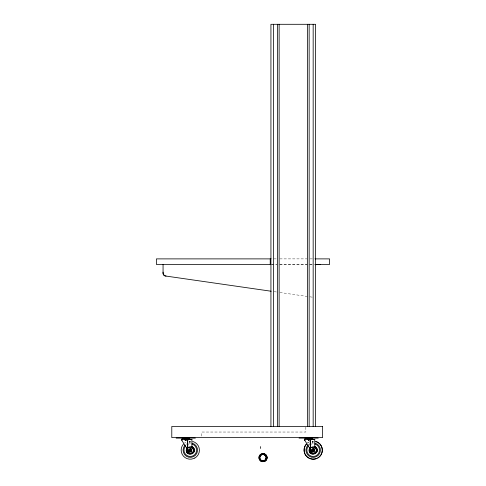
<?xml version="1.0" encoding="UTF-8"?>
<svg xmlns="http://www.w3.org/2000/svg" width="486" height="486" viewBox="0 0 486 486"><rect width="100%" height="100%" fill="white"/><g stroke="black" fill="none" stroke-linecap="round" stroke-linejoin="round"><path stroke-width="0.36" stroke-dasharray="2.43 1.82" d="M186.399 440.091L185.105 440.049L186.053 439.854M308.932 439.854C306.532 440.085 310.311 440.079 308.798 439.891M308.689 442.303L309.989 441.707M186.162 439.873L185.13 440.012M309.278 440.091L307.984 439.848L308.531 440.091M308.482 440.061C312 440.024 305.481 440.213 308.659 439.988L309.041 440M185.439 439.988C184.443 439.733 187.711 440.176 185.306 440.024M308.009 440.012L309.041 440.024M186.357 439.964L185.603 439.866M308.075 439.83L309.236 439.933M186.612 440.067L186.114 439.982M185.306 440L184.637 440.091L186.557 440.128M185.452 440.091L186.162 440.049M185.603 439.982L185.95 439.964M308.482 440.006L308.829 439.988M271.249 258.886L271.972 258.886M273.721 258.886L276.741 258.886M279.76 258.886L306.933 258.886M309.953 258.886L314.478 258.886M271.577 264.475L276.722 264.475M279.693 264.475L307.109 264.475M309.521 264.475L312.565 264.475M271.467 264.821L276.777 264.821M279.808 264.821L307.103 264.821M309.819 264.821L312.498 264.821M308.482 439.866L308.829 439.879M185.95 439.909L185.439 439.854M274.037 291.649L276.716 292.031M279.875 292.487L307.164 296.424M309.819 296.806L313.166 297.286M305.834 427.151L305.834 432.036L201.805 432.036L201.805 436.926M188.058 444.222A6.336 6.336 0 0 1 191.022 443.858M309.211 445.212A6.336 6.336 0 0 1 310.032 444.654M310.937 444.222A6.336 6.336 0 0 1 313.901 443.858M308.64 444.502A7.241 7.241 0 0 1 309.582 443.858M308.622 444.477A7.241 7.241 0 0 1 309.612 443.809M308.665 442.254A9.027 9.027 0 0 0 307.474 443.056A9.07 9.07 0 0 1 309.959 441.628M185.761 444.502A7.241 7.241 0 0 1 186.709 443.858M184.577 443.038A9.07 9.07 0 0 1 185.774 442.23"/><path stroke-width="0.73" d="M187.651 439.466L191.897 439.557M310.53 439.466L314.776 439.484L310.542 439.107L310.542 449.714A2.126 2.126 0 0 0 314.15 451.196A2.078 2.078 0 0 0 314.77 449.714L314.776 439.484L310.542 439.35M304.771 440.292L310.791 450L310.791 449.696M191.666 449.404L190.694 451.682A3.287 3.287 0 0 1 188.847 451.701L188.738 451.573M314.545 449.404L313.573 451.682A3.287 3.287 0 0 1 311.726 451.701L311.66 451.628M186.879 447.91C182.748 458.741 201.423 453.007 191.849 446.397M309.758 447.91C305.627 458.741 324.302 453.007 314.728 446.397A3.997 3.997 0 0 1 315.845 447.132M194.789 458L193.489 458.596A9.07 9.07 0 0 1 183.532 444.016M315.262 264.718L320.146 264.475M270.696 258.886L156.425 258.886L156.425 264.475L270.921 264.475M315.232 258.886L329.575 258.886L329.575 264.475L314.892 264.475M176.157 438.129L195.342 438.129M299.036 438.129L318.221 438.129M182.384 438.184L189.115 438.184M305.263 438.184L311.994 438.184M182.56 438.524L188.939 438.524M305.439 438.524L311.818 438.524M181.94 439.01L189.558 439.01M304.819 439.01L312.437 439.01M181.794 439.107L189.704 439.107M304.673 439.107L312.583 439.107M310.566 439.484L314.776 439.484M187.687 439.484L191.897 439.484L191.885 449.714A2.078 2.078 0 0 1 189.807 451.792A2.078 2.078 0 0 1 187.73 449.714M313.579 459.161L312.152 459.112A9.027 9.027 0 0 1 306.429 444.028A9.07 9.07 0 0 0 316.368 458.59M260.49 446.616L260.49 448.457M163.059 264.475L163.059 273.551A2.77 2.77 0 0 0 166.054 276.078L271.133 291.229M312.814 454.118L311.599 453.815M263.971 453.784L263.345 453.675A4.003 4.003 0 0 0 259.263 459.1A4.003 4.003 0 0 0 265.982 460.291A4.003 4.003 0 0 0 263.977 453.766A3.997 3.997 0 0 1 266.96 458.316A3.997 3.997 0 0 1 262.622 461.615M263.291 454.325L264.779 454.823M189.935 454.118L188.72 453.815M181.91 440.516L181.794 439.447L181.91 440.516L187.912 450L187.912 449.696M304.777 440.273L304.679 439.466L304.789 440.516M310.688 440.966L310.524 439.107L310.663 449.696M187.784 440.717L187.645 439.107L191.897 439.484L187.663 439.107L187.663 449.714M187.784 449.696L187.663 439.35M315.608 426.453L315.608 24.3L270.927 24.3L270.927 426.453M313.166 24.3L313.166 426.453M309.795 439.028L307.517 439.028M309.151 24.3L309.151 426.453M307.407 24.3L307.407 426.453M279.128 24.3L279.128 426.453M277.385 24.3L277.385 426.453M273.369 24.3L273.369 426.453M270.228 258.886L270.228 264.475M186.916 439.028L184.637 439.028M265.575 455.503A3.317 3.317 0 0 1 265.143 460.206M265.897 455.923A3.341 3.341 0 0 1 262.683 460.947M194.236 449.264A3.997 3.997 0 0 1 190.567 454.131M191.891 446.458A3.997 3.997 0 0 1 192.456 446.756M193.41 447.582A3.997 3.997 0 0 1 194.048 448.663M188.143 453.553A3.997 3.997 0 0 1 186.885 448.025M316.289 447.582A3.997 3.997 0 0 1 313.446 454.131M311.022 453.553A3.997 3.997 0 0 1 309.272 449.173M309.473 448.578A3.997 3.997 0 0 1 309.764 448.025M166.054 276.078A3.505 3.505 0 0 1 163.059 272.124M314.885 444.046A6.336 6.336 0 0 1 318.944 452.776A6.336 6.336 0 0 1 309.697 455.443A6.336 6.336 0 0 1 308.482 445.893M192.006 444.046A6.336 6.336 0 0 1 196.065 452.776A6.336 6.336 0 0 1 186.818 455.443A6.336 6.336 0 0 1 185.603 445.893M313.579 459.234A9.07 9.07 0 0 0 315.621 441.422A9.027 9.027 0 0 1 317.692 458.049M192.729 441.458A9.027 9.027 0 0 1 194.813 458.049M190.476 450.795A0.668 0.668 0 0 1 190.123 450.795M192.249 443.171A7.241 7.241 0 0 1 196.891 453.146A7.241 7.241 0 0 1 186.32 456.196A7.241 7.241 0 0 1 184.935 445.285M313.355 450.795A0.668 0.668 0 0 1 313.002 450.795M315.128 443.171A7.241 7.241 0 0 1 319.77 453.146A7.241 7.241 0 0 1 309.199 456.196A7.241 7.241 0 0 1 307.814 445.285M187.037 449.86C186.49 454.015 193.355 454.623 193.562 450.443C194.108 446.288 187.244 445.68 187.037 449.86M259.718 457.35C259.172 461.463 265.951 462.15 266.249 458.012C266.893 453.863 260.028 453.098 259.724 457.277C259.081 461.475 266.036 462.162 266.249 457.933C266.796 453.778 259.931 453.171 259.718 457.35M309.916 449.86C309.369 454.015 316.234 454.623 316.441 450.443C316.987 446.33 310.214 445.65 309.916 449.787C309.272 453.936 316.137 454.696 316.441 450.516C317.085 446.324 310.129 445.632 309.916 449.86M187.037 449.787C186.393 453.936 193.258 454.696 193.562 450.516C194.206 446.367 187.341 445.601 187.037 449.787M190.299 448.851L189.157 449.501L189.157 450.801L190.299 451.451L191.441 450.801L191.441 449.501L190.299 448.851M313.178 448.851L312.042 449.501L312.042 450.801L313.178 451.451L314.32 450.801L314.32 449.501L313.178 448.851M322.595 426.453L171.789 426.453L171.789 437.619L322.595 437.619L322.595 426.453M190.075 441.458L189.619 441.458L189.619 442.363L190.075 442.363L190.075 441.458M312.954 441.458L312.498 441.458L312.498 442.363L312.954 442.363L312.954 441.458M261.207 460.485A3.353 3.353 0 0 0 266.334 457.763A3.353 3.353 0 0 0 261.413 454.683A3.353 3.353 0 0 0 261.207 460.485M260.824 461.105A4.076 4.076 0 0 0 267.063 457.788A4.076 4.076 0 0 0 261.073 454.046A4.076 4.076 0 0 0 260.824 461.105M189.747 451.123A1.124 1.124 0 0 0 191.441 450.151A1.124 1.124 0 0 0 189.753 449.167A1.124 1.124 0 0 0 189.747 451.123M312.395 451.257A1.355 1.355 0 0 0 314.527 450.279A1.355 1.355 0 0 0 312.613 448.924A1.355 1.355 0 0 0 312.395 451.257M314.32 450.145A1.124 1.124 0 0 0 312.632 449.167A1.124 1.124 0 0 0 312.607 451.13A1.124 1.124 0 0 0 314.32 450.145M189.516 451.257A1.355 1.355 0 0 0 191.648 450.279A1.355 1.355 0 0 0 189.734 448.924A1.355 1.355 0 0 0 189.516 451.257"/></g></svg>
